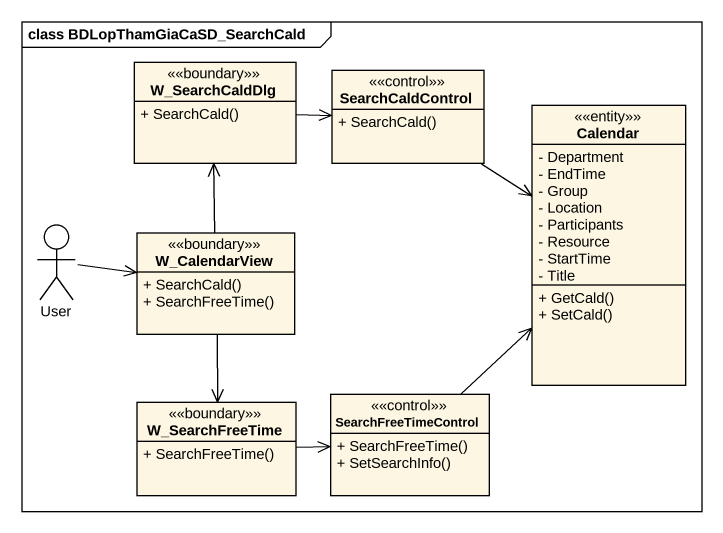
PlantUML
@startuml
mainframe class BDLopThamGiaCaSD_SearchCald
allowmixing
hide circle
hide empty members
skinparam classAttributeIconSize 0
class W_SearchCaldDlg <<boundary>> {
  + SearchCald()
}
class SearchCaldControl <<control>> {
  + SearchCald()
}
class Calendar <<entity>> {
  - Department
  - EndTime
  - Group
  - Location
  - Participants
  - Resource
  - StartTime
  - Title
  + GetCald()
  + SetCald()
}
actor User
class W_CalendarView <<boundary>> {
  + SearchCald()
  + SearchFreeTime()
}
class W_SearchFreeTime <<boundary>> {
  + SearchFreeTime()
}
class SearchFreeTimeControl <<control>> {
  + SearchFreeTime()
  + SetSearchInfo()
}
W_SearchCaldDlg -right-> SearchCaldControl
SearchCaldControl --> Calendar
User -right-> W_CalendarView
W_CalendarView -up-> W_SearchCaldDlg
W_CalendarView --> W_SearchFreeTime
W_SearchFreeTime -right-> SearchFreeTimeControl
SearchFreeTimeControl -up-> Calendar
@enduml
